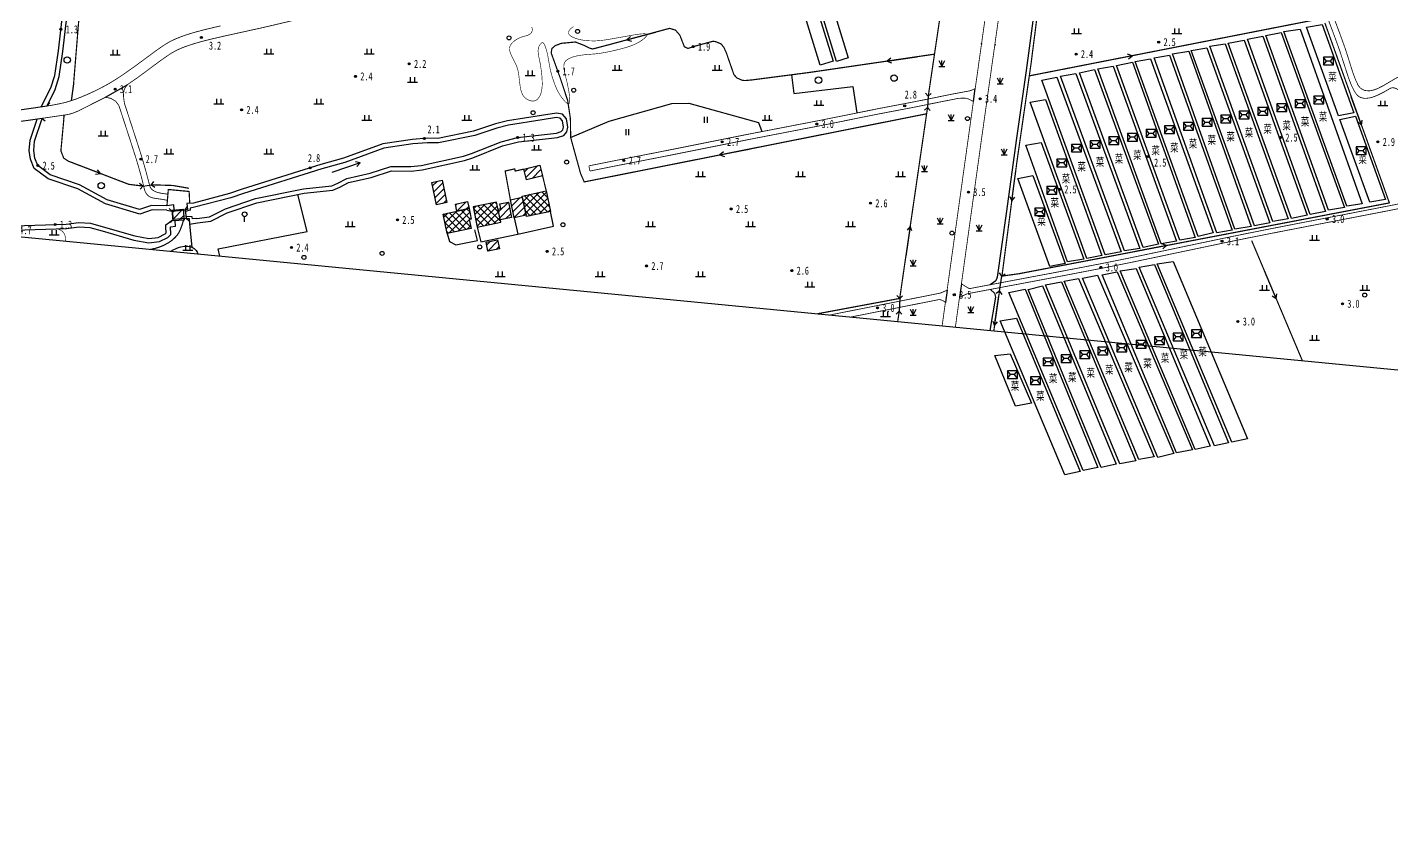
# Model space of a CAD drawing. Header units: metres. Extents: x 494039 to 619385, y 3351420 to 3402703.
# Drawn here: x 591212 to 591893, y 3392016 to 3392421 of the extents above; entities that cross this region are included whole.
import ezdxf
from ezdxf.enums import TextEntityAlignment as Align

# ---------------------------------------------------------------- set-up
doc = ezdxf.new("R2010")
doc.units = ezdxf.units.M
for name, pattern in [('2180', [0]), ('2430', [0]), ('2450', [0]), ('4430', [0]), ('8521', [0]), ('8522', [0]), ('9610', [0])]:
    doc.linetypes.add(name, pattern=pattern)
for name, color, linetype in [('210100', 130, 'Continuous'), ('220200', 130, 'Continuous'), ('220900', 130, '2180'), ('261301', 141, 'Continuous'), ('310300', 8, 'Continuous'), ('310500', 8, 'Continuous'), ('330400', 8, 'Continuous'), ('380201', 8, '2430'), ('380202', 8, '2450'), ('420500', 8, 'Continuous'), ('430300', 8, 'Continuous'), ('440300', 8, '4430'), ('510301', 8, 'Continuous'), ('720100', 8, 'Continuous'), ('760201', 8, '8521'), ('760202', 8, '8522'), ('810100', 8, '9610'), ('810302', 8, 'Continuous'), ('810401', 8, 'Continuous'), ('810501', 8, 'Continuous'), ('810600', 8, 'Continuous'), ('820200', 8, 'Continuous'), ('DLSS', 8, 'Continuous'), ('备注', 8, 'Continuous'), ('范围线', 8, 'Continuous')]:
    doc.layers.add(name, color=color, linetype=linetype)
doc.layers.add('710101', color=8, linetype='Continuous', lineweight=0)
pattern_1 = [(45, (0, 0), (-1.767766953, 1.767766953), []), (135, (0, 0), (-1.767766953, -1.767766953), [])]
pattern_2 = [(45, (0, 0), (-1.767766953, 1.767766953), [])]

# ---------------------------------------------------------------- blocks, each defined once
blk = doc.blocks.new('0612-线路地形')
at = {"layer": 'DLSS', "color": 8, "linetype": 'Continuous', "const_width": 0.125, "flags": 128}
for points, elevation in [([(591688.44, 3392412.88), (591691.2, 3392432.76), (591694.1, 3392453.64), (591696.36, 3392469.07), (591693.1, 3392470.17), (591685.47, 3392468.62)], 3.32), ([(591717.21, 3392466.93), (591706.4, 3392464.51), (591702.46, 3392463.01), (591699.53, 3392443.19), (591696.77, 3392423.12), (591695.26, 3392412.5)], 2.91)]:
    blk.add_lwpolyline(points, dxfattribs=dict(at, elevation=elevation))
at = {"layer": '备注', "color": 8, "linetype": 'Continuous'}
for p in [(591688.44, 3392412.88, 3.32), (591695.26, 3392412.5, 3.36)]:
    blk.add_point(p, dxfattribs=at)
blk = doc.blocks.new('gc170')
at = {"linetype": 'Continuous'}
blk.add_circle((0, 0), 0.5, dxfattribs=at)
blk = doc.blocks.new('gu')
at = {"flags": 128}
for points in [[(3.75, 0), (-3.75, 0)], [(2.71, -0.6), (3.75, 0), (3.75, 0), (2.71, 0.6)]]:
    blk.add_lwpolyline(points, dxfattribs=at)
blk = doc.blocks.new('p_point')
for radius in [0.25, 0.2, 0.15, 0.1, 0.05]:
    blk.add_circle((0, 0), radius)
blk.add_point((0, 0))
blk = doc.blocks.new('vm')
at = {"linetype": 'Continuous'}
for p, q in [((1.25, 0), (-1.25, 0)), ((-0.5, 0), (-0.5, 1.3)), ((0.5, 1.3), (0.5, 0))]:
    blk.add_line(p, q, dxfattribs=at)
blk = doc.blocks.new('gc325')
blk.add_line((0, 0), (0, 1.3))
blk.add_circle((0, 1.9), 0.6)
blk = doc.blocks.new('v1')
blk.add_circle((0, 0), 0.8)
blk = doc.blocks.new('ve')
at = {"color": 0, "linetype": 'Continuous'}
for p, q in [((-0.4, 1.5), (-0.4, 0)), ((0.4, 0), (0.4, 1.5))]:
    blk.add_line(p, q, dxfattribs=at)
blk = doc.blocks.new('gc124')
for p, q in [((-0.75, 1.5), (0, 0)), ((-0.75, 0), (0.75, 0)), ((0, 0), (0, 1.5)), ((0, 0), (0.75, 1.5))]:
    blk.add_line(p, q)
blk = doc.blocks.new('mf')
for p, q in [((1.25, 0.95), (-1.25, 0.95)), ((-1.25, 0.95), (-1.25, -0.95)), ((0.5, 0), (-0.5, 0)), ((1.25, -0.95), (1.25, 0.95)), ((-1.25, -0.95), (1.25, -0.95))]:
    blk.add_line(p, q)
at = {"flags": 128}
for points in [[(-1.25, -0.95), (-0.5, 0), (-1.25, 0.95)], [(1.25, -0.95), (0.5, 0), (1.25, 0.95)]]:
    blk.add_lwpolyline(points, dxfattribs=at)
blk = doc.blocks.new('1-3&1-4')
at = {"layer": '310300', "linetype": 'Continuous'}
h = blk.add_hatch(dxfattribs=at)
h.set_pattern_fill('ANSI31', color=8, scale=20, style=0)
h.set_pattern_definition(pattern_2)
h.paths.add_polyline_path([(591469.1717, 3392347.0793), (591461.1595, 3392345.04), (591459.8035, 3392350.3674), (591467.8157, 3392352.4068)])
h = blk.add_hatch(dxfattribs=at)
h.set_pattern_fill('ANSI31', color=8, scale=20, style=0)
h.set_pattern_definition(pattern_2)
h.paths.add_polyline_path([(591419.0766, 3392344.7939), (591421.4194, 3392333.6537), (591416.2498, 3392332.5665), (591413.907, 3392343.7067)])
h = blk.add_hatch(dxfattribs=at)
h.set_pattern_fill('ANSI31', color=8, scale=20, style=0)
h.set_pattern_definition(pattern_2)
h.paths.add_polyline_path([(591432.4934, 3392330.6484), (591426.3535, 3392329.3641), (591425.6183, 3392332.8785), (591431.7583, 3392334.1628)])
h = blk.add_hatch(dxfattribs=at)
h.set_pattern_fill('ANSI31', color=8, scale=20, style=0)
h.set_pattern_definition(pattern_2)
h.paths.add_polyline_path([(591446.9629, 3392330.4116), (591448.3159, 3392330.6946), (591447.8284, 3392333.025), (591452.1007, 3392333.9187), (591453.7146, 3392326.2029), (591448.0894, 3392325.0263)])
h = blk.add_hatch(dxfattribs=at)
h.set_pattern_fill('ANSI31', color=8, scale=20, style=0)
h.set_pattern_definition(pattern_2)
h.paths.add_polyline_path([(591459.0707, 3392336.3401), (591460.9614, 3392327.343), (591454.9997, 3392326.0903), (591453.109, 3392335.0873)])
h = blk.add_hatch(dxfattribs=at)
h.set_pattern_fill('ANSI31', color=8, scale=20, style=0)
h.set_pattern_definition(pattern_2)
h.paths.add_polyline_path([(591284.6322, 3392324.4591), (591284.1586, 3392329.8864), (591289.5958, 3392330.3608), (591290.0694, 3392324.9335)])
h = blk.add_hatch(dxfattribs=at)
h.set_pattern_fill('ANSI31', color=8, scale=20, style=0)
h.set_pattern_definition(pattern_2)
h.paths.add_polyline_path([(591447.6204, 3392310.4937), (591441.8465, 3392309.3337), (591440.9486, 3392313.8026), (591446.7225, 3392314.9627)])
at = {"layer": '310500', "linetype": 'Continuous'}
h = blk.add_hatch(dxfattribs=at)
h.set_pattern_fill('ANSI37', color=8, scale=20, style=0)
h.set_pattern_definition(pattern_1)
h.paths.add_polyline_path([(591448.3318, 3392323.8672), (591446.2286, 3392333.9222), (591434.4857, 3392331.4658), (591436.5889, 3392321.4109)])
h = blk.add_hatch(dxfattribs=at)
h.set_pattern_fill('ANSI37', color=8, scale=20, style=0)
h.set_pattern_definition(pattern_1)
h.paths.add_polyline_path([(591473.2083, 3392329.2075), (591461.1041, 3392326.6639), (591458.9489, 3392336.9197), (591471.0532, 3392339.4632)])
h = blk.add_hatch(dxfattribs=at)
h.set_pattern_fill('ANSI37', color=8, scale=20, style=0)
h.set_pattern_definition(pattern_1)
h.paths.add_polyline_path([(591421.5696, 3392318.2692), (591419.5467, 3392327.9403), (591432.4934, 3392330.6484), (591433.584, 3392325.4344), (591432.5295, 3392325.2138), (591433.4618, 3392320.7568)])
at = {"layer": '210100', "color": 141, "linetype": 'Continuous', "flags": 128}
for points in [[(591218.6368, 3392381.4567), (591223.5556, 3392390.9892), (591225.5337, 3392397.1047), (591227.2938, 3392409.4352), (591232.0704, 3392450.7649), (591235.6358, 3392489.9229), (591237.819, 3392501.5646), (591242.2822, 3392509.3779), (591246.4416, 3392513.8602), (591250.6256, 3392515.4991), (591262.4449, 3392516.9717)], [(591281.4543, 3392329.8615), (591274.1858, 3392330.0533), (591267.9211, 3392327.9333), (591250.757, 3392332.9747), (591236.9326, 3392340.5477), (591222.1497, 3392345.5635), (591215.1177, 3392350.725), (591213.3658, 3392355.3158), (591212.7303, 3392359.6837), (591213.1935, 3392364.7743), (591216.6722, 3392375.3699)], [(591349.7787, 3392340.4956), (591363.8835, 3392342.0731), (591366.9335, 3392343.285), (591371.367, 3392345.7078), (591383.0394, 3392348.2594), (591393.4468, 3392351.7114), (591403.3629, 3392351.617), (591408.5971, 3392352.2286), (591429.6089, 3392356.8576), (591433.6398, 3392358.0861), (591448.4586, 3392364.0734), (591456.7493, 3392366.1412), (591476.1857, 3392368.3432), (591478.5452, 3392369.0955), (591479.361, 3392370.0166), (591479.641, 3392371.2887), (591479.0702, 3392374.4466), (591477.9626, 3392375.7484), (591476.132, 3392376.0837), (591468.9378, 3392375.0071), (591452.0871, 3392372.2798), (591446.2695, 3392370.8015), (591435.3082, 3392367.2168), (591417.1196, 3392363.5348), (591411.7737, 3392363.5426), (591404.432, 3392363.0132), (591389.9376, 3392360.8247), (591370.4598, 3392353.7451), (591358.9303, 3392350.4727)], [(591358.9303, 3392350.4727), (591319.7643, 3392338.2669), (591313.472, 3392335.9981), (591295.3226, 3392331.289)], [(591296.505, 3392325.7548), (591302.8209, 3392326.5816), (591310.7781, 3392330.4849), (591325.834, 3392335.6718), (591349.7787, 3392340.4956)], [(591188.9837, 3392318.4423), (591192.9503, 3392319.9177), (591205.1465, 3392322.0438), (591231.154, 3392322.8211), (591237.5477, 3392323.7251), (591243.3589, 3392323.3406), (591249.6775, 3392321.6128), (591265.5024, 3392317.0016), (591272.493, 3392315.7375), (591277.0877, 3392316.2818), (591280.5864, 3392317.9571), (591281.1392, 3392318.5254), (591281.0219, 3392321.427)]]:
    blk.add_lwpolyline(points, dxfattribs=at)
at = {"layer": '210100', "color": 141, "linetype": 'Continuous', "elevation": 2.0268, "flags": 128}
for points in [[(591281.4543, 3392329.8615), (591284.1997, 3392329.4156)], [(591295.3226, 3392331.289), (591293.1828, 3392330.859), (591293.1387, 3392329.8889), (591290.6792, 3392329.1135)], [(591296.505, 3392325.7548), (591294.2411, 3392325.4792), (591294.1529, 3392326.5375), (591291.0023, 3392326.6132)], [(591281.0219, 3392321.427), (591280.9237, 3392322.6128), (591284.5723, 3392325.1458)]]:
    blk.add_lwpolyline(points, dxfattribs=at)
at = {"layer": '220200', "color": 141, "linetype": 'Continuous', "const_width": 0.6, "flags": 128}
for points in [[(591289.0502, 3392510.955), (591249.8685, 3392502.737), (591248.5309, 3392501.7015), (591247.9261, 3392500.053), (591245.9608, 3392484.3409), (591241.9314, 3392460.9606), (591237.7184, 3392427.9715), (591234.8572, 3392392.8865)], [(591860.06, 3392423.3906), (591892.3088, 3392333.4909), (591707.0885, 3392298.0869), (591698.7226, 3392296.9345)], [(591712.3866, 3392396.9441), (591857.7204, 3392425.4367)], [(591483.1031, 3392375.5989), (591481.7291, 3392384.6379), (591478.1206, 3392395.5914), (591473.5019, 3392408.3832), (591473.8442, 3392410.5782), (591475.3841, 3392411.971), (591478.4837, 3392413.1831), (591485.5378, 3392413.8596), (591489.7966, 3392412.2205), (591492.8065, 3392410.778), (591494.2304, 3392410.3642), (591502.7143, 3392412.6018), (591532.6771, 3392420.6851), (591535.6165, 3392419.7913), (591537.7806, 3392417.2543), (591540.0534, 3392411.4654), (591541.8319, 3392410.6107), (591544.4649, 3392411.5354), (591554.3961, 3392414.2511), (591555.929, 3392413.9647), (591558.4053, 3392412.8915), (591559.8406, 3392411.083), (591561.0912, 3392408.2284), (591564.8164, 3392397.5087), (591566.4026, 3392395.8551), (591569.008, 3392394.7006), (591570.4124, 3392394.6106), (591573.6742, 3392394.8953), (591602.0446, 3392398.5789), (591665.0163, 3392407.783)], [(591230.0228, 3392375.6784), (591228.5159, 3392359.5027), (591229.9053, 3392355.917), (591232.141, 3392354.3749), (591262.3862, 3392342.7795), (591269.4098, 3392341.9083)], [(591661.0785, 3392377.9933), (591489.9925, 3392343.9694), (591488.1802, 3392348.1827), (591483.2213, 3392366.2014), (591483.1031, 3392375.5989)], [(591823.4938, 3392314.6619), (591848.7902, 3392254.7716)]]:
    blk.add_lwpolyline(points, dxfattribs=at)
for points, elevation in [([(591661.8945, 3392386.7393), (591672.1126, 3392455.62), (591669.6943, 3392463.3435)], 2.844), ([(591698.7226, 3392296.9345), (591706.1856, 3392353.9637), (591713.2269, 3392402.7685), (591721.4342, 3392467.0112)], 2.8678), ([(591647.6379, 3392285.7693), (591661.5343, 3392381.1211)], 2.844), ([(591273.7806, 3392342.5263), (591284.4215, 3392342.1903), (591292.5267, 3392340.7948)], 2.6928), ([(591647.6379, 3392285.7693), (591606.6628, 3392278.1367)], 2.844), ([(591694.6743, 3392269.6436), (591697.4969, 3392289.3617)], 2.8678), ([(591646.6388, 3392274.279), (591647.3957, 3392279.3535)], 2.844)]:
    blk.add_lwpolyline(points, dxfattribs=dict(at, elevation=elevation))
at = {"layer": '220900', "color": 141, "linetype": 'Continuous'}
for p, q in [((591661.8945, 3392386.7393), (591660.5737, 3392388.2411)), ((591661.8945, 3392386.7393), (591663.3963, 3392388.0601)), ((591661.5343, 3392381.1211), (591660.0325, 3392379.8003)), ((591661.5343, 3392381.1211), (591662.8551, 3392379.6193)), ((591269.4098, 3392341.9083), (591267.8115, 3392343.1106)), ((591269.4098, 3392341.9083), (591268.2075, 3392340.31)), ((591273.7806, 3392342.5263), (591274.9829, 3392344.1246)), ((591273.7806, 3392342.5263), (591275.3789, 3392341.324)), ((591284.1997, 3392329.4156), (591282.6481, 3392330.6776)), ((591284.1997, 3392329.4156), (591284.5723, 3392325.1458)), ((591290.5556, 3392330.0699), (591291.8176, 3392331.6215)), ((591290.5556, 3392330.0699), (591291.1243, 3392325.6691)), ((591284.5723, 3392325.1458), (591283.2752, 3392323.6235)), ((591291.1243, 3392325.6691), (591292.6466, 3392324.372)), ((591698.7226, 3392296.9345), (591697.5525, 3392298.5565)), ((591698.7226, 3392296.9345), (591700.3446, 3392298.1046)), ((591647.6379, 3392285.7693), (591646.278, 3392287.2359)), ((591647.6379, 3392285.7693), (591649.1045, 3392287.1292)), ((591697.4969, 3392289.3617), (591695.8749, 3392288.1916)), ((591697.4969, 3392289.3617), (591698.667, 3392287.7397)), ((591647.3957, 3392279.3535), (591645.9291, 3392277.9936)), ((591647.3957, 3392279.3535), (591648.7556, 3392277.8869))]:
    blk.add_line(p, q, dxfattribs=at)
at = {"layer": '220900', "color": 141, "linetype": '2180', "flags": 128}
for points, elevation in [([(591661.8945, 3392386.7393), (591661.5343, 3392381.1211)], 2.844), ([(591269.4098, 3392341.9083), (591273.7806, 3392342.5263)], 2.6928), ([(591697.4969, 3392289.3617), (591698.7226, 3392296.9345)], 2.8678), ([(591647.6379, 3392285.7693), (591647.3957, 3392279.3535)], 2.844)]:
    blk.add_lwpolyline(points, dxfattribs=dict(at, elevation=elevation))
for points in [[(591284.1997, 3392329.4156), (591290.5556, 3392330.0699)], [(591291.1243, 3392325.6691), (591284.5723, 3392325.1458)]]:
    blk.add_lwpolyline(points, dxfattribs=at)
at = {"layer": '310300', "color": 8, "linetype": 'Continuous', "flags": 128}
for points in [[(591469.1717, 3392347.0793), (591461.1595, 3392345.04), (591459.8035, 3392350.3674), (591467.8157, 3392352.4068)], [(591419.0766, 3392344.7939), (591421.4194, 3392333.6537), (591416.2498, 3392332.5665), (591413.907, 3392343.7067)], [(591432.4934, 3392330.6484), (591426.3535, 3392329.3641), (591425.6183, 3392332.8785), (591431.7583, 3392334.1628)], [(591446.9629, 3392330.4116), (591448.3159, 3392330.6946), (591447.8284, 3392333.025), (591452.1007, 3392333.9187), (591453.7146, 3392326.2029), (591448.0894, 3392325.0263)], [(591459.0707, 3392336.3401), (591460.9614, 3392327.343), (591454.9997, 3392326.0903), (591453.109, 3392335.0873)], [(591447.6204, 3392310.4937), (591441.8465, 3392309.3337), (591440.9486, 3392313.8026), (591446.7225, 3392314.9627)]]:
    blk.add_lwpolyline(points, close=True, dxfattribs=at)
at = {"layer": '310300', "color": 8, "linetype": 'Continuous', "elevation": 7.1659, "flags": 128}
blk.add_lwpolyline([(591284.6322, 3392324.4591), (591284.1586, 3392329.8864), (591289.5958, 3392330.3608), (591290.0694, 3392324.9335)], close=True, dxfattribs=at)
at = {"layer": '310500', "color": 8, "linetype": 'Continuous', "elevation": 14.0527, "flags": 128}
for points in [[(591448.3318, 3392323.8672), (591446.2286, 3392333.9222), (591434.4857, 3392331.4658), (591436.5889, 3392321.4109)], [(591421.5696, 3392318.2692), (591419.5467, 3392327.9403), (591432.4934, 3392330.6484), (591433.584, 3392325.4344), (591432.5295, 3392325.2138), (591433.4618, 3392320.7568)]]:
    blk.add_lwpolyline(points, close=True, dxfattribs=at)
at = {"layer": '310500', "color": 8, "linetype": 'Continuous', "flags": 128}
blk.add_lwpolyline([(591473.2083, 3392329.2075), (591461.1041, 3392326.6639), (591458.9489, 3392336.9197), (591471.0532, 3392339.4632)], close=True, dxfattribs=at)
at = {"layer": '330400', "color": 8, "linetype": 'Continuous', "flags": 128}
for points, elevation in [([(591598.4758, 3392482.7697), (591621.9582, 3392405.8813), (591616.0142, 3392404.066), (591592.5318, 3392480.9543)], 3.5713), ([(591607.9545, 3392402.3301), (591584.0713, 3392479.6606), (591590.4829, 3392481.6408), (591614.3661, 3392404.3102)], 3.5713), ([(591858.6679, 3392422.5516), (591874.5813, 3392378.4507), (591866.9246, 3392376.9682), (591850.9736, 3392421.2125)], 4.382), ([(591819.7013, 3392414.8105), (591851.154, 3392327.301), (591843.3397, 3392325.758), (591811.7515, 3392413.3466)], 4.0694), ([(591838.1906, 3392418.608), (591869.8544, 3392331.1674), (591861.9166, 3392329.8793), (591830.5248, 3392417.1614)], 4.382), ([(591847.7405, 3392420.3215), (591878.7822, 3392333.0616), (591871.0989, 3392331.8981), (591839.6275, 3392419.0445)], 4.382), ([(591792.0782, 3392409.251), (591823.179, 3392321.7645), (591815.0932, 3392320.38), (591783.9247, 3392407.9059)], 4.0694), ([(591801.1029, 3392410.9984), (591832.5945, 3392323.5572), (591824.8482, 3392321.9747), (591793.3003, 3392409.6308)], 4.0694), ([(591810.3144, 3392412.9101), (591841.8063, 3392325.4687), (591834.0429, 3392324.1692), (591802.5229, 3392411.7179)], 4.0694), ([(591754.3174, 3392401.8674), (591786.017, 3392314.3231), (591778.2053, 3392313.0519), (591746.6455, 3392400.4159)], 4.0694), ([(591763.9009, 3392403.8328), (591795.2948, 3392316.2635), (591787.5996, 3392314.9244), (591755.888, 3392402.1896)], 4.0694), ([(591772.8859, 3392405.5123), (591804.331, 3392318.4622), (591796.7491, 3392316.693), (591765.2984, 3392404.2014)], 4.0694), ([(591782.4085, 3392407.3335), (591813.6844, 3392319.836), (591806.1645, 3392318.4856), (591774.7134, 3392405.9942)], 4.0694), ([(591726.1421, 3392396.3758), (591758.3065, 3392309.0337), (591750.3534, 3392307.6266), (591718.71, 3392394.7378)], 4.0694), ([(591735.6656, 3392398.1052), (591767.5497, 3392310.781), (591759.8862, 3392309.4963), (591727.9164, 3392396.7977)], 4.0694), ([(591744.8931, 3392400.0852), (591776.9444, 3392312.8508), (591769.3075, 3392311.1656), (591737.4082, 3392398.4728)], 4.0694), ([(591720.4926, 3392385.1795), (591748.6651, 3392307.2274), (591741.1014, 3392305.739), (591712.7661, 3392383.786)], 4.0694), ([(591875.3937, 3392376.7637), (591890.3754, 3392335.2676), (591882.4772, 3392333.8289), (591867.4866, 3392375.1845)], 4.382), ([(591718.3506, 3392363.6377), (591739.5534, 3392305.3308), (591731.4917, 3392303.9871), (591710.7101, 3392362.2669)], 4.0694), ([(591714.224, 3392347.1847), (591730.3467, 3392303.2711), (591722.6428, 3392301.7917), (591706.6289, 3392345.6419)], 4.0694), ([(591756.2517, 3392299.0092), (591794.0054, 3392210.1239), (591785.8795, 3392208.6716), (591748.7373, 3392297.5645)], 3.9504), ([(591765.7051, 3392300.6585), (591802.7197, 3392211.9614), (591795.3333, 3392210.3207), (591757.7379, 3392299.4778)], 3.9504), ([(591774.9925, 3392302.6474), (591811.9925, 3392213.7161), (591804.8927, 3392212.151), (591767.3497, 3392301.3989)], 3.9504), ([(591784.3027, 3392304.2589), (591821.4614, 3392215.5993), (591813.6071, 3392213.9885), (591776.3354, 3392303.0782)], 3.9504), ([(591718.929, 3392292.0047), (591755.7305, 3392202.9463), (591748.2538, 3392201.3584), (591711.8676, 3392290.2961)], 3.9504), ([(591728.5028, 3392294.0692), (591765.6142, 3392204.7087), (591757.579, 3392203.2036), (591720.5585, 3392292.5111)], 3.9504), ([(591737.0205, 3392295.7784), (591774.849, 3392206.6068), (591767.0627, 3392205.3207), (591729.7401, 3392294.3188)], 3.9504), ([(591746.421, 3392297.3371), (591784.68, 3392208.2786), (591776.6675, 3392206.3961), (591738.9973, 3392295.8396)], 3.9504), ([(591710.3209, 3392290.3483), (591746.6542, 3392201.32), (591739.3209, 3392199.7699), (591702.1805, 3392288.6619)], 3.9504), ([(591705.9201, 3392275.9228), (591737.7441, 3392199.3542), (591730.0713, 3392197.6379), (591697.9003, 3392274.6516)], 3.9504), ([(591702.8938, 3392258.0258), (591713.5264, 3392233.3787), (591705.4538, 3392232.017), (591695.1379, 3392257.2076)], 3.9504)]:
    blk.add_lwpolyline(points, close=True, dxfattribs=dict(at, elevation=elevation))
blk.add_lwpolyline([(591829.0496, 3392416.7098), (591860.4308, 3392329.1246), (591852.764, 3392327.678), (591821.46, 3392415.2793)], close=True, dxfattribs=at)
at = {"layer": '380201', "color": 8, "linetype": '2430', "const_width": 0.6, "flags": 128}
for points in [[(591459.8035, 3392350.3674), (591455.5197, 3392349.3999), (591455.2779, 3392350.4703), (591450.4986, 3392349.4166), (591453.109, 3392335.0873)], [(591471.0532, 3392339.4632), (591469.1717, 3392347.0793)], [(591292.8997, 3392333.269), (591292.6031, 3392339.195), (591282.195, 3392340.1869), (591281.5123, 3392332.0607)]]:
    blk.add_lwpolyline(points, dxfattribs=at)
at = {"layer": '380202', "color": 8, "linetype": '2450', "flags": 128}
for points in [[(591454.9997, 3392326.0903), (591456.7732, 3392317.9075), (591474.6294, 3392321.8117), (591473.0264, 3392330.0733)], [(591421.5696, 3392318.2692), (591422.6076, 3392314.1351), (591425.8653, 3392312.5776), (591436.6443, 3392314.6828), (591435.3805, 3392320.0386)], [(591436.5889, 3392321.4109), (591438.2916, 3392314.028), (591456.7732, 3392317.9075)]]:
    blk.add_lwpolyline(points, dxfattribs=at)
at = {"layer": '420500', "color": 8, "linetype": 'Continuous', "const_width": 0.4, "flags": 128}
for points in [[(591893.0293, 3392390.8604), (591889.8793, 3392389.0245), (591886.4164, 3392387.2749), (591883.8657, 3392386.2961), (591882.5247, 3392385.9443), (591880.5328, 3392385.6991), (591879.5734, 3392385.7355), (591877.8849, 3392386.159), (591876.8436, 3392386.7689), (591875.883, 3392387.6635), (591874.6658, 3392389.4971), (591873.379, 3392392.1197), (591871.861, 3392396.0175), (591867.5807, 3392409.2655), (591864.4847, 3392417.7999), (591839.0132, 3392485.4379), (591832.6309, 3392503.5544)], [(591901.9856, 3392399.4926), (591888.9574, 3392391.8872), (591886.3773, 3392390.5697), (591884.1389, 3392389.7949), (591882.1652, 3392389.4295), (591880.0227, 3392389.6648), (591878.8999, 3392390.1194), (591877.7269, 3392390.9333), (591876.8228, 3392392.0101), (591875.5526, 3392394.5549), (591874.0485, 3392398.6015), (591870.3501, 3392410.2813), (591867.4234, 3392418.3828), (591841.7852, 3392486.444), (591835.4142, 3392504.5274)], [(591702.308, 3392463.142), (591688.4937, 3392365.228), (591678.4659, 3392293.0721)], [(591221.7161, 3392381.8981), (591224.8934, 3392382.4334), (591228.2366, 3392383.0808), (591231.1979, 3392383.8056), (591233.6889, 3392384.5377), (591236.3502, 3392385.4636), (591237.7693, 3392386.0068), (591240.9802, 3392387.3376), (591244.7956, 3392389.0673), (591248.1187, 3392390.7002), (591251.1524, 3392392.3103), (591253.2842, 3392393.5273), (591256.2, 3392395.3224), (591259.6315, 3392397.5895), (591266.0725, 3392402.1478), (591275.9201, 3392409.4177), (591279.2306, 3392411.7242), (591280.8662, 3392412.7949), (591282.6438, 3392413.8425), (591283.6156, 3392414.3542), (591285.6031, 3392415.2953), (591288.0482, 3392416.3034), (591290.7475, 3392417.2761), (591294.6441, 3392418.4949), (591296.7929, 3392419.0993), (591301.8341, 3392420.3932), (591308.3505, 3392421.9096)], [(591261.9312, 3392392.663), (591267.3493, 3392396.4316), (591277.9339, 3392404.29), (591281.2136, 3392406.6046), (591283.7836, 3392408.2992), (591286.1368, 3392409.6142), (591287.9675, 3392410.4707), (591290.2203, 3392411.3856), (591292.8992, 3392412.3319), (591296.2947, 3392413.3815), (591298.4188, 3392413.9776), (591303.4011, 3392415.254), (591309.8398, 3392416.7511), (591330.078, 3392421.1976), (591340.4607, 3392423.6451), (591349.0991, 3392425.745), (591373.0598, 3392431.6848), (591405.4711, 3392439.959)], [(591260.3413, 3392382.992), (591260.0365, 3392384.7434), (591259.8286, 3392386.4256), (591259.8163, 3392387.9023), (591259.9712, 3392389.1587), (591260.2216, 3392390.1432), (591260.5937, 3392390.9839), (591261.0638, 3392391.6432), (591261.9312, 3392392.663)], [(591685.369, 3392390.6055), (591683.7547, 3392389.8514), (591682.7564, 3392389.5251), (591682.0726, 3392389.3596), (591673.8754, 3392387.8336), (591659.6485, 3392384.9265), (591653.4009, 3392383.7015), (591637.4651, 3392380.6678), (591608.5791, 3392374.8612), (591571.9899, 3392367.8015), (591531.5233, 3392359.7096), (591503.4811, 3392354.227), (591492.3342, 3392351.988)], [(591899.8187, 3392386.4629), (591899.1051, 3392387.6272), (591898.3749, 3392388.6805), (591897.9327, 3392389.1763), (591897.5925, 3392389.4799), (591896.8996, 3392389.9623), (591895.5227, 3392390.6649), (591894.655, 3392390.9462), (591893.9224, 3392391.0206), (591893.0293, 3392390.8604)], [(591219.1029, 3392375.7205), (591231.058, 3392377.4867), (591232.9489, 3392377.8556), (591234.5825, 3392378.3375), (591236.3685, 3392379.045), (591238.5091, 3392380.0419), (591245.7205, 3392383.7305), (591250.8264, 3392386.2568)], [(591250.8264, 3392386.2568), (591253.4798, 3392385.6978), (591255.9147, 3392384.2643), (591257.526, 3392382.0822)], [(591257.526, 3392382.0822), (591263.376, 3392364.1368), (591266.1479, 3392355.4297), (591267.2881, 3392351.6358), (591268.7726, 3392346.3534), (591270.2958, 3392340.1319), (591270.4831, 3392339.5579), (591270.8556, 3392338.6933), (591271.4039, 3392337.8342), (591272.1874, 3392337.0359), (591273.0735, 3392336.4794), (591273.8571, 3392336.1666), (591275.0048, 3392335.8745), (591275.761, 3392335.7435), (591278.9622, 3392335.2828), (591281.743, 3392334.8062)], [(591260.3413, 3392382.992), (591266.2142, 3392365.001), (591268.8183, 3392356.8227), (591270.8809, 3392349.743), (591271.6353, 3392346.9718), (591272.8476, 3392342.2004), (591273.1588, 3392341.3273), (591273.5306, 3392340.691), (591274.2069, 3392340.0098), (591275.1591, 3392339.3956), (591276.0937, 3392338.9754), (591277.2807, 3392338.5998), (591278.2141, 3392338.385), (591281.9945, 3392337.8002)], [(591677.1598, 3392385.7342), (591669.3896, 3392384.2243), (591654.3188, 3392381.1803), (591638.9645, 3392378.2651), (591632.2265, 3392376.9365), (591609.0902, 3392372.2665), (591572.4997, 3392365.2067), (591532.5249, 3392357.2121), (591503.9956, 3392351.6332), (591492.857, 3392349.3957)], [(591684.4494, 3392384.0872), (591671.3189, 3392289.8776)], [(591684.4494, 3392384.0872), (591682.6681, 3392385.0878), (591681.7712, 3392385.4732), (591681.1171, 3392385.6579), (591680.1261, 3392385.7996), (591679.5752, 3392385.8266), (591677.1598, 3392385.7342)], [(591918.0014, 3392334.7433), (591887.2416, 3392328.7094), (591838.3982, 3392319.2648), (591820.1052, 3392315.6465), (591809.2526, 3392313.4192), (591763.7941, 3392303.8791), (591748.5066, 3392300.8133), (591727.1605, 3392296.7138), (591681.3844, 3392288.1007)], [(591917.5563, 3392337.0202), (591886.797, 3392330.9864), (591837.9449, 3392321.5402), (591819.6468, 3392317.9208), (591808.7948, 3392315.6935), (591763.3398, 3392306.154), (591748.2292, 3392303.1238), (591727.2957, 3392299.1026), (591682.4047, 3392290.6534)], [(591667.8616, 3392288.4082), (591612.8934, 3392277.5354)], [(591667.5174, 3392285.2441), (591623.4111, 3392276.5205)], [(591667.5174, 3392285.2441), (591668.4446, 3392284.9615), (591669.2537, 3392284.6352), (591669.7577, 3392284.3218), (591670.4653, 3392283.7671)], [(591671.3189, 3392289.8776), (591667.8616, 3392288.4082)]]:
    blk.add_lwpolyline(points, dxfattribs=at)
for points, elevation in [([(591696.4511, 3392469.1903), (591685.369, 3392390.6055)], 3.6192), ([(591492.3342, 3392351.988), (591492.857, 3392349.3957)], 3.1268), ([(591682.4047, 3392290.6534), (591678.4659, 3392293.0721)], 3.4974), ([(591677.5302, 3392286.366), (591675.4532, 3392271.4984)], 3.5894), ([(591681.3844, 3392288.1007), (591677.5302, 3392286.366)], 3.4974), ([(591670.4653, 3392283.7671), (591668.8405, 3392272.1366)], 3.5894)]:
    blk.add_lwpolyline(points, dxfattribs=dict(at, elevation=elevation))
at = {"layer": '430300', "color": 8, "linetype": 'Continuous'}
for p, q in [((591221.7161, 3392381.8981), (591222.9153, 3392383.4987)), ((591219.1029, 3392375.7205), (591220.7045, 3392374.5226))]:
    blk.add_line(p, q, dxfattribs=at)
at = {"layer": '430300', "color": 8, "linetype": 'Continuous', "flags": 128}
for points in [[(591188.1724, 3392377.0893), (591221.7161, 3392381.8981)], [(591219.1029, 3392375.7205), (591186.1032, 3392370.9611)]]:
    blk.add_lwpolyline(points, dxfattribs=at)
at = {"layer": '440300', "color": 8, "linetype": '4430', "const_width": 0.6, "flags": 128}
blk.add_lwpolyline([(591273.3111, 3392310.3048), (591274.1073, 3392310.4287), (591275.4709, 3392310.7338), (591277.2686, 3392311.2672), (591279.03, 3392311.9345), (591279.8932, 3392312.3165), (591281.9836, 3392313.4209), (591283.2704, 3392314.2651), (591283.8935, 3392314.7311), (591284.9801, 3392315.6514), (591285.892, 3392316.5608), (591286.7134, 3392317.542), (591287.1538, 3392318.1675), (591287.5296, 3392318.7853), (591288.1362, 3392319.9885), (591289.0299, 3392322.3275), (591290.013, 3392325.5804)], dxfattribs=at)
at = {"layer": '710101', "color": 8, "linetype": 'Continuous', "const_width": 0.3, "flags": 128}
for points, elevation in [([(591463.7582, 3392421.3558), (591463.9724, 3392420.7464), (591464.0321, 3392420.428), (591464.0453, 3392419.7907), (591463.9962, 3392419.463), (591463.9122, 3392419.1491), (591463.6671, 3392418.609), (591463.2598, 3392418.0975), (591463.0148, 3392417.8856), (591462.4562, 3392417.5321), (591461.5988, 3392417.1691), (591459.0232, 3392416.4269), (591457.5095, 3392415.8578), (591456.35, 3392415.2423), (591455.2815, 3392414.5201), (591454.7908, 3392414.1265), (591454.1221, 3392413.5017), (591453.5511, 3392412.8412), (591453.1009, 3392412.1492), (591452.9297, 3392411.7925), (591452.7663, 3392411.3065), (591452.6789, 3392410.7568), (591452.67, 3392410.3835), (591452.7519, 3392409.6224), (591453.0056, 3392408.6482), (591453.4713, 3392407.4517), (591455.7546, 3392402.877), (591456.1368, 3392402.0167), (591456.5758, 3392400.8294), (591456.9232, 3392399.549), (591457.2819, 3392397.6054), (591457.8536, 3392392.7571), (591458.0315, 3392391.4999), (591458.3307, 3392389.9745), (591458.6664, 3392388.8071), (591459.1271, 3392387.7058), (591459.5829, 3392386.937), (591460.1611, 3392386.231), (591460.8072, 3392385.6639), (591461.9738, 3392384.9603), (591462.8263, 3392384.6197), (591463.6988, 3392384.4087), (591464.5579, 3392384.3563), (591465.1732, 3392384.4417), (591465.7772, 3392384.6676), (591466.2994, 3392385.0043), (591466.8238, 3392385.4884), (591467.3315, 3392386.1177), (591467.8672, 3392387.0053), (591468.3125, 3392388.0366), (591468.6829, 3392389.3516), (591468.9003, 3392390.6898), (591469.0187, 3392392.3857), (591469.0297, 3392393.4122), (591468.9332, 3392395.8259), (591468.8209, 3392397.2135), (591468.455, 3392400.3517), (591468.0023, 3392403.1583), (591467.1251, 3392407.4844), (591466.9715, 3392408.844), (591466.9579, 3392409.5157), (591467.0473, 3392410.5091), (591467.1532, 3392410.9979), (591467.5188, 3392411.9557), (591468.1352, 3392412.8734), (591468.5362, 3392413.2676), (591468.9, 3392413.4867), (591469.1063, 3392413.5325), (591469.3845, 3392413.4745), (591469.6761, 3392413.2547), (591469.9732, 3392412.8555), (591470.351, 3392412.0927), (591471.0574, 3392410.0788), (591471.5968, 3392408.0484), (591471.8235, 3392406.9917), (591472.6934, 3392401.8899), (591473.1735, 3392399.5835), (591473.8997, 3392396.8595), (591474.3184, 3392395.4872), (591475.1757, 3392392.996), (591475.9677, 3392391.0313), (591476.7796, 3392389.3178), (591477.5947, 3392387.8588), (591478.7262, 3392386.172), (591480.1913, 3392384.3794), (591481.0194, 3392383.5593), (591481.6058, 3392383.1193), (591481.9757, 3392382.9584), (591482.1714, 3392382.9475), (591482.3272, 3392383.0064), (591482.5095, 3392383.2081), (591482.6004, 3392383.4096), (591482.7186, 3392383.9497), (591482.7643, 3392385.0369), (591482.7249, 3392385.9025), (591482.4848, 3392388.1219), (591482.2835, 3392389.4518), (591481.553, 3392393.209), (591480.4167, 3392397.7658), (591479.9864, 3392399.7956), (591479.8301, 3392401.0587), (591479.8349, 3392402.2378), (591479.9591, 3392402.9679), (591480.2082, 3392403.6441), (591480.4946, 3392404.1098), (591480.7356, 3392404.3941), (591481.0153, 3392404.6617), (591481.6721, 3392405.1513), (591482.5315, 3392405.6357), (591483.6956, 3392406.1406), (591484.3605, 3392406.3772), (591485.5036, 3392406.7162), (591487.2098, 3392407.0893), (591489.3662, 3392407.4014), (591495.4609, 3392407.9249), (591497.0752, 3392408.0962), (591498.8272, 3392408.3491), (591502.3027, 3392409.0015), (591504.4653, 3392409.4728), (591508.3536, 3392410.4209), (591511.3843, 3392411.2823), (591512.688, 3392411.7075), (591514.4342, 3392412.3572), (591516.194, 3392413.1464), (591517.5272, 3392413.8729), (591518.8769, 3392414.7637), (591520.0141, 3392415.6703), (591520.4586, 3392416.0778), (591521.0687, 3392416.7396), (591521.2453, 3392416.9882), (591521.4044, 3392417.3348), (591521.4176, 3392417.4766), (591521.316, 3392417.697), (591521.0656, 3392417.8489), (591520.7938, 3392417.9237), (591519.9317, 3392417.9903), (591518.4809, 3392417.9065), (591517.3811, 3392417.7778), (591514.326, 3392417.3037), (591501.369, 3392415.0249), (591498.3653, 3392414.6165), (591496.1153, 3392414.4353), (591495.0115, 3392414.4035), (591492.7683, 3392414.4446), (591490.4846, 3392414.6284), (591488.6276, 3392414.9054), (591487.6871, 3392415.1017), (591486.2574, 3392415.492), (591485.5321, 3392415.7409), (591484.7255, 3392416.0653), (591483.7221, 3392416.561), (591483.0225, 3392417.0207), (591482.5643, 3392417.4449), (591482.2801, 3392417.8606), (591482.1527, 3392418.2562), (591482.1702, 3392418.7694), (591482.3235, 3392419.2442), (591482.6613, 3392419.8351), (591483.1232, 3392420.3919), (591483.6706, 3392420.8801), (591484.2611, 3392421.2633), (591484.691, 3392421.4724)], 2), ([(591226.9744, 3392320.4952), (591228.3839, 3392319.8568), (591229.0439, 3392319.4463), (591229.5266, 3392319.0173), (591229.9955, 3392318.4398), (591230.3285, 3392317.8206), (591230.4825, 3392317.4326), (591230.7052, 3392316.6223), (591230.815, 3392315.7407), (591230.7917, 3392314.5695), (591230.7688, 3392314.4101)], 4)]:
    blk.add_lwpolyline(points, dxfattribs=dict(at, elevation=elevation))
at = {"layer": '760201', "color": 8, "linetype": '8521', "flags": 128}
for points in [[(591221.7161, 3392381.8981), (591225.606, 3392390.1798), (591227.6849, 3392396.6071), (591229.4759, 3392409.1534), (591234.2589, 3392450.5389), (591237.8173, 3392489.6197), (591239.913, 3392500.7951), (591244.067, 3392508.067), (591247.7122, 3392511.9952), (591251.1712, 3392513.3501), (591262.7169, 3392514.7886)], [(591718.8514, 3392467.7793), (591719.4216, 3392466.6322), (591719.2822, 3392464.0186), (591713.7649, 3392421.9319), (591710.8981, 3392399.6405), (591705.9836, 3392365.855), (591700.8229, 3392328.2347), (591696.2978, 3392296.3479), (591695.5965, 3392294.6444), (591692.8501, 3392292.6216)], [(591281.5123, 3392332.0607), (591273.8519, 3392332.2629), (591267.8743, 3392330.24), (591251.6053, 3392335.0185), (591237.8212, 3392342.5694), (591223.1779, 3392347.5378), (591216.942, 3392352.115), (591215.5079, 3392355.8731), (591214.9448, 3392359.7432), (591215.3618, 3392364.3258), (591219.1029, 3392375.7205)], [(591350.0232, 3392338.3092), (591364.4215, 3392339.9195), (591367.8706, 3392341.2901), (591372.1451, 3392343.6259), (591383.6222, 3392346.1348), (591393.7919, 3392349.508), (591403.4806, 3392349.4158), (591408.9624, 3392350.0563), (591430.1671, 3392354.7278), (591434.374, 3392356.0099), (591449.1402, 3392361.976), (591457.1411, 3392363.9715), (591476.6481, 3392366.1815), (591479.7905, 3392367.1835), (591481.3868, 3392368.9856), (591481.8843, 3392371.2462), (591481.1298, 3392375.421), (591479.1301, 3392377.7711), (591476.1684, 3392378.3137), (591468.598, 3392377.1808), (591451.6405, 3392374.4363), (591445.656, 3392372.9155), (591434.7461, 3392369.3477), (591416.9008, 3392365.7351), (591411.6961, 3392365.7428), (591404.1883, 3392365.2014), (591389.3922, 3392362.9673), (591369.7828, 3392355.8398), (591358.3296, 3392352.5891)], [(591358.3296, 3392352.5891), (591319.0636, 3392340.3529), (591312.8212, 3392338.1021), (591294.7701, 3392333.4185)], [(591296.7906, 3392323.5734), (591303.465, 3392324.4471), (591311.6241, 3392328.4495), (591326.4124, 3392333.5442), (591350.0232, 3392338.3092)], [(591194.3347, 3392317.9259), (591205.3694, 3392319.8495), (591231.3414, 3392320.6257), (591237.6299, 3392321.5148), (591242.9924, 3392321.16), (591249.0796, 3392319.4955), (591264.9976, 3392314.8572), (591272.4252, 3392313.5141), (591277.7088, 3392314.1399), (591281.8901, 3392316.1422), (591283.3756, 3392317.6693), (591283.2201, 3392321.5158)], [(591292.8625, 3392322.9478), (591293.9749, 3392311.4386)]]:
    blk.add_lwpolyline(points, dxfattribs=at)
for points, elevation in [([(591283.509, 3392309.3207), (591284.6001, 3392309.9672), (591286.1526, 3392310.7452), (591287.231, 3392311.1859), (591288.4706, 3392311.5687), (591290.2377, 3392311.8732), (591291.4161, 3392311.9228), (591291.9905, 3392311.8968), (591292.9787, 3392311.7555), (591293.9749, 3392311.4386), (591294.575, 3392311.1153), (591295.1132, 3392310.7125), (591295.5973, 3392310.2405), (591296.0347, 3392309.7087), (591296.6165, 3392308.8157), (591296.9627, 3392308.1671), (591297.0289, 3392308.016)], 4.537), ([(591693.0354, 3392290.2955), (591694.9375, 3392288.416), (591695.4557, 3392286.449), (591692.7507, 3392269.8293)], 3.3828)]:
    blk.add_lwpolyline(points, dxfattribs=dict(at, elevation=elevation))
at = {"layer": '760202', "color": 8, "linetype": '8522', "elevation": 3.6197, "flags": 128}
for points in [[(591294.7701, 3392333.4185), (591291.5152, 3392333.1472), (591291.8103, 3392330.2426), (591290.5556, 3392330.0699)], [(591285.1354, 3392329.9716), (591284.979, 3392332.5595), (591281.5123, 3392332.0607)], [(591283.2201, 3392321.5158), (591285.8462, 3392321.8533), (591285.57, 3392324.5409)]]:
    blk.add_lwpolyline(points, dxfattribs=at)
at = {"layer": '760202', "color": 8, "linetype": '8522', "flags": 128}
blk.add_lwpolyline([(591291.1243, 3392325.6691), (591292.5329, 3392325.6906), (591292.8625, 3392322.9478), (591296.7906, 3392323.5734)], dxfattribs=at)
at = {"layer": '810100', "color": 8, "linetype": '9610', "flags": 128}
for points in [[(591593.4893, 3392397.4681), (591594.7006, 3392388.139), (591624.1519, 3392391.6138), (591626.2945, 3392378.4214)], [(591483.2213, 3392366.2014), (591502.4943, 3392374.2518), (591533.7692, 3392383.1459), (591542.3541, 3392383.3852), (591577.1125, 3392373.7292), (591578.7252, 3392369.1023)], [(591307.9695, 3392306.9603), (591307.1476, 3392310.5837), (591351.5883, 3392319.2719), (591346.8373, 3392337.6663)]]:
    blk.add_lwpolyline(points, dxfattribs=at)
for points, elevation in [([(591234.8572, 3392392.8865), (591233.6188, 3392384.5549)], 3.0939), ([(591250.8264, 3392386.2568), (591261.9312, 3392392.663)], 3.5018), ([(591684.4494, 3392384.0872), (591685.369, 3392390.6055)], 3.8248), ([(591230.0228, 3392375.6784), (591230.3695, 3392377.4153)], 3.0939), ([(591678.4659, 3392293.0721), (591677.5302, 3392286.366)], 3.5152), ([(591671.3189, 3392289.8776), (591670.4653, 3392283.7671)], 3.5152)]:
    blk.add_lwpolyline(points, dxfattribs=dict(at, elevation=elevation))
at = {"layer": '范围线', "color": 8, "flags": 128}
blk.add_lwpolyline([(580974.9971, 3398172.2884), (580158.1729, 3397748.7629), (583102.2681, 3395406.1495), (589376.9328, 3392493.3034), (594318.9563, 3392016.403), (594002.9657, 3392059.9931), (593709.5027, 3392110.274), (593489.39, 3392154.2585), (593446.55, 3392164.1073), (593184.0367, 3392224.4585), (592856.0894, 3392311.9807), (592630.9821, 3392379.424), (592345.2786, 3392474.0542), (592112.8421, 3392558.6278), (591835.9381, 3392668.5492), (591571.4074, 3392783.2499), (591303.4331, 3392909.9936), (591275.2655, 3392923.316), (591065.2798, 3393031.2284), (591019.813, 3393054.5939), (590886.2864, 3393127.1825), (590776.1303, 3393189.2284), (589711.9005, 3393302.4152), (583546.9224, 3396125.8295)], close=True, dxfattribs=at)
at = {"layer": '261301', "color": 141, "linetype": 'Continuous', "xscale": 2, "yscale": 2}
for p, rotation in [((591518.5913, 3392416.8851, 2.7528), 195.0978588199966), ((591756.4334, 3392405.5794, 3.3247), 11.09246291373274), ((591648.7951, 3392405.4121, 2.7528), 188.3140385256477), ((591875.8219, 3392379.4513, 3.3247), 289.7332978417547), ((591565.1367, 3392358.9134, 2.7528), 191.2475824367175), ((591241.255, 3392350.8807, 2.6928), 339.0248569568594), ((591370.9267, 3392351.0867, 1.3), 19.22846360459043), ((591704.6064, 3392341.8964, 3.3247), 262.5464504627971), ((591651.7936, 3392314.2838, 2.7528), 81.70951116360669), ((591773.5073, 3392310.7826, 3.3247), 10.82317275002125), ((591832.8092, 3392292.6072, 3.169), 292.8960248708768), ((591696.1073, 3392279.654, 3.3247), 261.8531715306888)]:
    blk.add_blockref('gu', p, dxfattribs=dict(at, rotation=rotation))
at = {"layer": '330400', "color": 8, "linetype": 'Continuous', "xscale": 2, "yscale": 2}
for p in [(591861.9631, 3392404.3469), (591829.1296, 3392379.2053), (591838.5508, 3392381.1003), (591847.7354, 3392383.0848), (591856.9979, 3392384.9294), (591791.8759, 3392371.7966), (591801.2707, 3392373.7105), (591810.5898, 3392375.4319), (591819.8002, 3392377.4352), (591763.9005, 3392366.3051), (591773.3168, 3392368.2086), (591782.4301, 3392370.0762), (591735.9308, 3392360.8299), (591745.3367, 3392362.6571), (591754.6893, 3392364.5319), (591878.2253, 3392359.5617), (591728.7036, 3392353.4223), (591723.6913, 3392339.772), (591717.6133, 3392329.0148), (591768.2251, 3392262.8757), (591777.4402, 3392264.6154), (591786.844, 3392266.5122), (591796.0019, 3392268.2368), (591740.1515, 3392257.7124), (591749.1386, 3392259.5606), (591758.6374, 3392261.0377), (591721.7595, 3392254.0897), (591730.742, 3392255.722), (591703.9811, 3392247.731), (591715.5112, 3392244.6979)]:
    blk.add_blockref('mf', p, dxfattribs=at)
at = {"layer": '510301', "color": 8, "linetype": 'Continuous', "xscale": 2, "yscale": 2}
for p in [(591452.4271, 3392415.9237, 2.8683), (591486.6762, 3392419.1464, 2.9204), (591484.7512, 3392389.7783, 2.8341), (591464.4618, 3392378.5589, 2.8341), (591681.5055, 3392375.6321, 3.7829), (591481.2073, 3392353.871, 4.8433), (591479.3945, 3392322.5747, 3.4502), (591673.7424, 3392318.3919, 3.7717), (591437.7673, 3392311.4783, 3.544), (591349.9611, 3392306.2855, 3.1868), (591389.0271, 3392308.2676, 3.2091), (591879.9747, 3392287.4664, 3.3282)]:
    blk.add_blockref('gc170', p, dxfattribs=at)
at = {"layer": '720100', "color": 8, "linetype": 'Continuous', "xscale": 2, "yscale": 2, "zscale": 2}
for p in [(591228.5366, 3392420.189, 1.3), (591298.7045, 3392416.1524, 3.1964), (591544.4649, 3392411.5354, 1.9231), (591735.7584, 3392407.8269, 2.3961), (591777.0331, 3392413.8176, 2.498), (591402.5929, 3392402.9221, 2.2486), (591375.7368, 3392396.7071, 2.364), (591476.8072, 3392399.2291, 1.6943), (591255.5975, 3392390.3199, 3.0621), (591318.8339, 3392379.982, 2.3977), (591650.1155, 3392382.0208, 2.8088), (591687.8001, 3392385.5155, 3.4108), (591606.2229, 3392372.8991, 2.9717), (591410.1223, 3392365.6293, 2.1303), (591456.7493, 3392366.1412, 1.3), (591558.9457, 3392363.9496, 2.7176), (591837.9121, 3392366.1415, 2.5478), (591886.58, 3392363.9677, 2.9298), (591268.5087, 3392355.3917, 2.6752), (591509.8455, 3392354.6795, 2.6901), (591771.5407, 3392356.6157, 2.4525), (591216.942, 3392352.115, 2.4875), (591353.0848, 3392350.9547, 2.8137), (591727.5022, 3392340.2629, 2.4738), (591633.0326, 3392333.3284, 2.5614), (591681.9924, 3392338.8958, 3.4983), (591563.4141, 3392330.4607, 2.4981), (591861.2613, 3392325.4398, 3.0412), (591225.6202, 3392322.6557, 1.3), (591396.6772, 3392324.986, 2.5195), (591808.6854, 3392314.3368, 3.0975), (591343.7466, 3392311.1804, 2.3643), (591471.4854, 3392309.2856, 2.548), (591521.1211, 3392301.9798, 2.7204), (591593.7596, 3392299.6581, 2.5761), (591748.189, 3392301.2986, 3.0234), (591674.9244, 3392287.6437, 3.5001), (591636.5379, 3392281.029, 2.9795), (591868.8851, 3392283.1258, 3.0337), (591816.6396, 3392274.2579, 2.9921)]:
    blk.add_blockref('p_point', p, dxfattribs=at)
at = {"layer": '810302', "color": 8, "linetype": 'Continuous', "xscale": 2, "yscale": 2}
for p in [(591736.0243, 3392417.9533), (591786.0243, 3392417.9533), (591255.5689, 3392407.3211), (591332.4808, 3392407.8334), (591382.4808, 3392407.8334), (591506.4206, 3392399.6888), (591556.4206, 3392399.6888), (591404.1976, 3392393.6105), (591463.001, 3392397.0065), (591307.4808, 3392382.8334), (591357.4808, 3392382.8334), (591607.1713, 3392382.1068, 3.3047), (591889.0071, 3392381.9328, 4.3048), (591381.4206, 3392374.6888), (591431.4206, 3392374.6888), (591581.4206, 3392374.6888), (591249.6007, 3392366.8389, 3.0939), (591282.4808, 3392357.8334), (591332.4808, 3392357.8334), (591466.173, 3392359.7634, 3.6381), (591435.3792, 3392349.802, 3.6381), (591548.0427, 3392346.5871), (591598.0427, 3392346.5871), (591648.0427, 3392346.5871), (591225.2043, 3392317.2968, 5.0511), (591373.0427, 3392321.5871), (591523.0427, 3392321.5871), (591573.0427, 3392321.5871), (591623.0427, 3392321.5871), (591291.9851, 3392309.7847, 5.0511), (591854.9648, 3392314.7501), (591448.0427, 3392296.5871), (591498.0427, 3392296.5871), (591548.0427, 3392296.5871), (591602.796, 3392291.3947), (591829.9648, 3392289.7501), (591879.9648, 3392289.7501), (591640.4805, 3392276.6435, 4.1738), (591854.9648, 3392264.7501)]:
    blk.add_blockref('vm', p, dxfattribs=at)
at = {"layer": '810401', "color": 8, "linetype": 'Continuous', "xscale": 2, "yscale": 2}
blk.add_blockref('gc325', (591320.3149, 3392323.9957, 4.3987), dxfattribs=at)
at = {"layer": '810501', "color": 8, "linetype": 'Continuous', "xscale": 2, "yscale": 2}
for p in [(591231.7057, 3392404.8494, 4.3987), (591607.0648, 3392394.7771, 3.2332), (591644.8137, 3392395.8357, 3.2332), (591248.6807, 3392342.086, 4.3987)]:
    blk.add_blockref('v1', p, dxfattribs=at)
at = {"layer": '810600', "color": 8, "linetype": 'Continuous', "xscale": 2, "yscale": 2}
for p in [(591550.7734, 3392373.5069, 3.3047), (591511.5386, 3392367.3931, 3.3047)]:
    blk.add_blockref('ve', p, dxfattribs=at)
at = {"layer": '820200', "color": 8, "linetype": 'Continuous', "xscale": 2, "yscale": 2}
for p in [(591668.7125, 3392401.6166, 4.1738), (591697.835, 3392392.8906, 4.1738), (591673.398, 3392374.6651, 4.1738), (591699.7947, 3392357.5278, 4.1738), (591659.9962, 3392349.1793, 4.1738), (591667.8062, 3392323.0258, 4.1738), (591687.4066, 3392319.6077, 4.1738), (591654.3406, 3392301.995, 4.1738), (591654.3119, 3392277.3773, 4.1738), (591683.2349, 3392278.7172, 4.1738)]:
    blk.add_blockref('gc124', p, dxfattribs=at)
at = {"color": 8, "width": 0.75}
for p in [(591863.863, 3392396.4114, 4.382), (591840.9527, 3392372.1236, 4.1736), (591850.1911, 3392374.0158, 4.382), (591859.1656, 3392376.4915, 4.382), (591803.5522, 3392364.8707, 4.0694), (591812.9666, 3392366.5215, 4.0694), (591822.1742, 3392368.5569, 4.0694), (591831.4525, 3392370.3967, 4.0694), (591775.5386, 3392359.6739, 4.0694), (591784.8644, 3392361.074, 4.0694), (591794.1871, 3392363.0666, 4.0694), (591738.521, 3392351.5593, 4.0694), (591747.7239, 3392353.8787, 4.0694), (591757.1963, 3392355.4845, 4.0694), (591766.3216, 3392357.3489, 4.0694), (591878.9265, 3392355.286, 4.382), (591730.7183, 3392345.585, 4.0694), (591725.1138, 3392333.5662, 4.0694), (591718.4757, 3392324.4344, 4.0694), (591780.2244, 3392255.9515, 3.9504), (591789.6439, 3392257.8608, 3.9504), (591798.948, 3392259.1722, 3.9504), (591743.0888, 3392248.5638, 3.9504), (591752.3368, 3392250.1105, 3.9504), (591761.9719, 3392251.2992, 3.9504), (591771.4467, 3392253.3023, 3.9504), (591705.2829, 3392241.9913, 3.9504), (591724.3045, 3392245.7864, 3.9504), (591733.8369, 3392246.3104, 3.9504), (591717.854, 3392237.0129, 3.9504)]:
    blk.add_text('菜', height=4, dxfattribs=at).set_placement(p, align=Align.MIDDLE_CENTER)
at = {"layer": '720100', "color": 8, "width": 0.75}
for s, p in [('1.3', (591230.9366, 3392420.189, 1.3)), ('2.5', (591779.4331, 3392413.8176, 2.498)), ('3.2', (591302.4962, 3392412.0728, 3.1964)), ('1.9', (591546.8649, 3392411.5354, 1.9231)), ('2.4', (591738.1584, 3392407.8269, 2.3961)), ('2.2', (591404.9929, 3392402.9221, 2.2486)), ('1.7', (591479.2072, 3392399.2291, 1.6943)), ('2.4', (591378.1368, 3392396.7071, 2.364)), ('3.1', (591257.9975, 3392390.3199, 3.0621)), ('2.8', (591650.1123, 3392387.615, 2.8088)), ('3.4', (591690.2001, 3392385.5155, 3.4108)), ('2.4', (591321.2339, 3392379.982, 2.3977)), ('3.0', (591608.6229, 3392372.8991, 2.9717)), ('2.1', (591411.6821, 3392370.2423, 2.1303)), ('1.3', (591459.1493, 3392366.1412, 1.3)), ('2.5', (591840.3121, 3392366.1415, 2.5478)), ('2.7', (591561.3457, 3392363.9496, 2.7176)), ('2.9', (591888.98, 3392363.9677, 2.9298)), ('2.5', (591219.342, 3392352.115, 2.4875)), ('2.7', (591270.9087, 3392355.3917, 2.6752)), ('2.8', (591351.9467, 3392355.9037, 2.8137)), ('2.7', (591512.2455, 3392354.6795, 2.6901)), ('2.5', (591774.7522, 3392353.6162, 2.4525)), ('3.5', (591684.3924, 3392338.8958, 3.4983)), ('2.5', (591729.9022, 3392340.2629, 2.4738)), ('2.6', (591635.4326, 3392333.3284, 2.5614)), ('2.5', (591399.0772, 3392324.986, 2.5195)), ('2.5', (591565.8141, 3392330.4607, 2.4981)), ('3.0', (591863.6613, 3392325.4398, 3.0412)), ('4.7', (591207.7694, 3392319.8495, 4.6823)), ('1.3', (591228.0202, 3392322.6557, 1.3)), ('2.4', (591346.1466, 3392311.1804, 2.3643)), ('3.1', (591811.0854, 3392314.3368, 3.0975)), ('2.5', (591473.8854, 3392309.2856, 2.548)), ('2.7', (591523.5211, 3392301.9798, 2.7204)), ('2.6', (591596.1596, 3392299.6581, 2.5761)), ('3.0', (591750.589, 3392301.2986, 3.0234)), ('3.5', (591677.3244, 3392287.6437, 3.5001)), ('3.0', (591871.2851, 3392283.1258, 3.0337)), ('3.0', (591638.9379, 3392281.029, 2.9795)), ('3.0', (591819.0396, 3392274.2579, 2.9921))]:
    blk.add_text(s, height=4, dxfattribs=at).set_placement(p, align=Align.MIDDLE_LEFT)

msp = doc.modelspace()

# ---------------------------------------------------------------- block references
for name in ['0612-线路地形', '1-3&1-4']:
    msp.add_blockref(name, (0, 0))

doc.saveas('drawing.dxf')
